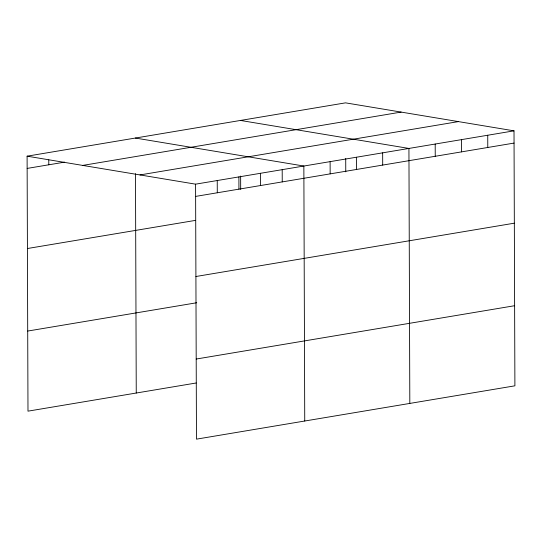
<?xml version="1.0" encoding="UTF-8"?>
<svg xmlns="http://www.w3.org/2000/svg" width="542" height="542" viewBox="0 0 542 542"><rect width="100%" height="100%" fill="white"/><g stroke="black" fill="none" stroke-linecap="round" stroke-linejoin="round"><path stroke-width="0.81" d="M27.1 156.177L345.525 102.851L514.012 130.839L514.9 385.823L196.475 439.149L195.587 184.165L27.1 156.177L27.988 411.161L196.184 382.991M27.141 168.42L64.62 162.139M82.702 165.412L401.127 112.086M139.985 174.93L458.41 121.604M195.587 184.165L514.012 130.839M195.628 196.407L514.053 143.081M27.425 248.521L195.615 220.357M195.906 276.508L514.331 223.182M27.71 331.054L196.726 302.748M196.197 359.041L514.622 305.715M240.445 120.446L408.932 148.433L409.82 403.417M135.364 138.047L303.852 166.035L304.74 421.019M487.739 135.236L487.78 147.478M461.472 139.64L461.513 151.875M435.199 144.036L435.24 156.279M382.659 152.837L382.699 165.073M356.392 157.234L356.433 169.477M345.721 158.481L345.762 171.834M330.119 161.638L330.159 173.874M282.199 169.66L282.24 181.902M260.546 173.284L260.587 185.527M240.641 176.075L240.682 189.429M238.893 176.916L238.934 189.151M217.24 180.54L217.281 192.776M135.486 173.65L136.252 393.031M48.78 159.897L48.794 164.788"/></g></svg>
